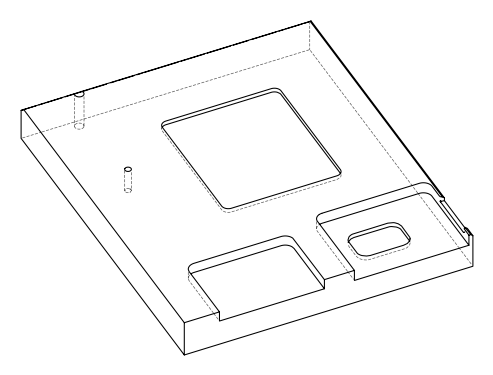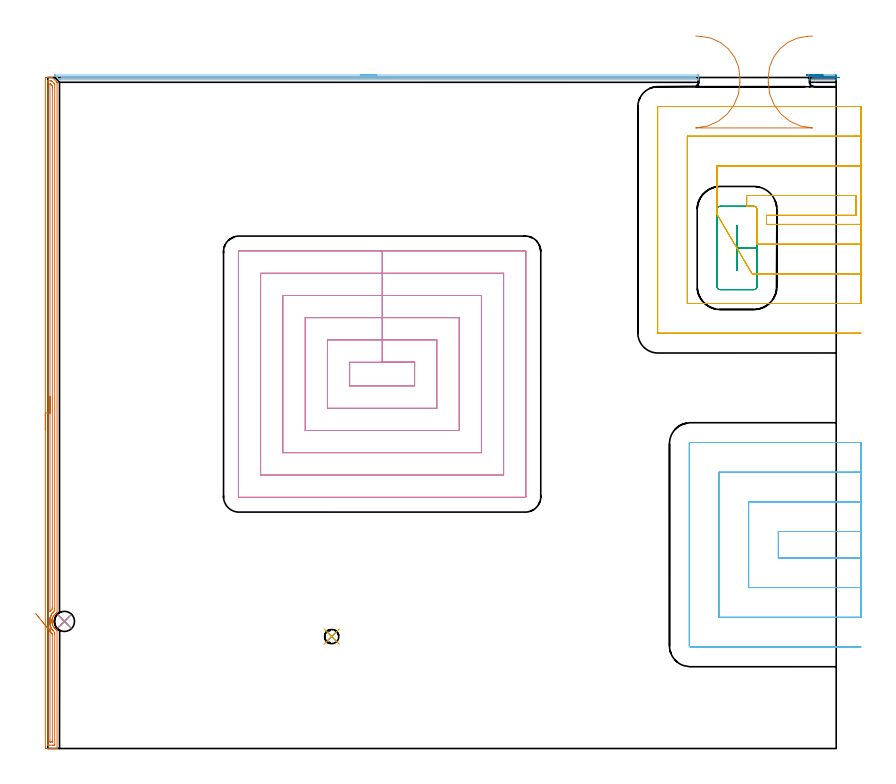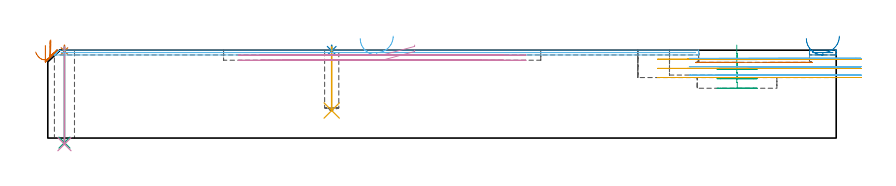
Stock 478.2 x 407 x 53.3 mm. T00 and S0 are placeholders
(PLAN: 13 operations, 8 tool changes, 48.3 min)
(1 SPOT_DRILL | STEP1HOLE | NXT0321_9005460120000 | 0.03 min | 2 mm3)
(2 SPOT_DRILL_1 | STEP1POCKET | NXT0321_9005460120000 | 0.03 min | 1 mm3)
(3 DRILL_THROUGH_HOLE_INTO_CENTER | STEP1HOLE | NXT0301_042 | 0.23 min | 2081 mm3)
(4 DRILL_TO_ENLARGE_THROUGH_HOLE | STEP1HOLE | NXT0301_093 | 0.24 min | 4119 mm3)
(5 DRILL_BLIND_HOLE_INTO_CENTER | STEP1POCKET | NXT0301_057 | 0.16 min | 2046 mm3)
(6 AREA_MILL | FG_CHAMFER_SURFACE | UGT0205_001 | 6.36 min | 1655 mm3)
(7 AREA_MILL_1 | FG_CHAMFER_SURFACE_1 | UGT0205_001 | 10.03 min | 10212 mm3)
(8 AREA_MILL_2 | FG_CHAMFER_SURFACE_2 | UGT0205_001 | 0.39 min | 75 mm3)
(9 MILL_RECTANGULAR_POCKET | POCKET_RECTANGULAR_STRAIGHT | UGT0201_106 | Follow Part, ap 6, ae 75% | 2.26 min | 79361 mm3)
(10 MILL_RECTANGULAR_POCKET_1 | POCKET_RECTANGULAR_STRAIGHT_1 | UGT0201_100 | Follow Part, ap 4.5, ae 75% | 9.53 min | 196040 mm3)
(11 MILL_SLOT | SLOT_PARTIAL_RECTANGULAR | UGT0201_106 | Follow Part, ap 6, ae 75% | 10.49 min | 264439 mm3)
(12 MILL_SLOT_1 | SLOT_PARTIAL_RECTANGULAR_1 | UGT0201_106 | Follow Part, ap 6, ae 75% | 8.06 min | 224922 mm3)
(13 MILL_RECTANGULAR_SLOT | SLOT_RECTANGULAR | UGT0201_020 | Follow Part, ap 12.5, ae 75% | 0.5 min | 2787 mm3)
(TOOL NXT0321_9005460120000 | NC Spot Drill, 142deg, 12mm, Carbide, Uncoated | D12 PA142 FL30 Z2)
(TOOL NXT0301_042 | Carbide Drill 7.1mm [860.1-0710-057A1-MM 2214] | D7.1 PA140 FL85 Z2)
(TOOL NXT0301_093 | Carbide Drill 12.2mm [860.1-1220-037A1-MM 2214] | D12.2 PA140 FL60 Z2)
(TOOL NXT0301_057 | Carbide Drill 8.6mm [860.1-0860-026A1-MM 2214] | D8.6 PA140 FL47 Z2)
(TOOL UGT0205_001 | Chamfer Mill 20 x 3 x 45 deg. | D20 FL50 Z2)
(TOOL UGT0201_106 | End Mill 24 mm | D24 FL25 Z2)
(TOOL UGT0201_100 | End Mill 18 mm | D18 FL22 Z2)
(TOOL UGT0201_020 | End mill 50 mm | D50 FL50 Z4)
(OP 1 SPOT_DRILL)
G17 G21 G94 G90
T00 M6
G54
G17 G0 G90 X10.1 Y77.1 S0 M3
G43 Z63.3 H0
G94 G81 G98 Z52.775 F250. R56.3
G80
M5
M2
(OP 2 SPOT_DRILL_1)
G17 G21 G94 G90
T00 M6
G54
G17 G0 G90 X172.2 Y67.9 S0 M3
G43 Z63.3 H0
G94 G81 G98 Z52.93 F250. R56.3
G80
M5
M2
(OP 3 DRILL_THROUGH_HOLE_INTO_CENTER)
G17 G21 G94 G90
T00 M6
G54
G17 G0 G90 X10.1 Y77.1 S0 M3
G43 Z63.3 H1
G94 G73 G98 Z-2.792 F250. Q7.012 R55.3
G80
M5
M2
(OP 4 DRILL_TO_ENLARGE_THROUGH_HOLE)
G17 G21 G94 G90
T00 M6
G54
G17 G0 G90 X10.1 Y77.1 S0 M3
G43 Z63.3 H1
G94 G73 G98 Z-3.72 F250. Q11.404 R55.3
G80
M5
M2
(OP 5 DRILL_BLIND_HOLE_INTO_CENTER)
G17 G21 G94 G90
T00 M6
G54
G17 G0 G90 X172.2 Y67.9 S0 M3
G43 Z63.3 H1
G94 G81 G98 Z16.7 F250. R55.3
G80
M5
M2
(OP 6 AREA_MILL)
G17 G21 G94 G90
T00 M6
G54
G17 G0 G90 X189.5 Y408.5 S1061 M3
G43 Z63.3 H0
Z60.4
G94 G1 X189.538 Z59.528 F250.
X189.652 Z58.664
X189.841 Z57.812
X190.103 Z56.98
X190.437 Z56.174
X190.84 Z55.4
X191.308 Z54.664
X191.84 Z53.972
X192.429 Z53.329
X193.072 Z52.74
X193.764 Z52.209
X194.5 Z51.74
X195.274 Z51.337
X196.08 Z51.003
X196.912 Z50.741
X197.763 Z50.552
X198.628 Z50.438
X199.5 Z50.4
X394.186
X394.352 Y408.498 Z50.402
X394.798 Y408.491 Z50.405
X394.8 Y408.272 Z50.625
Y407.939 Z50.957
Y407.383 Z51.513
Y407.05 Z51.845
Y406.383 Z52.516
Y406.02 Z52.879
X394.793 Y405.642 Z53.25
X394.79 Y405.603 Z53.288
X394.633 Y405.6 Z53.3
X7.493
X7.097 Y405.606 Z53.291
X6.994 Y405.705 Z53.192
X6.538 Y406.161 Z52.736
X6.478 Y406.221 Z52.678
X6.302 Y406.397 Z52.502
X6.241 Y406.457 Z52.439
X6.183 Y406.517 Z52.382
X6.005 Y406.695 Z52.204
X5.945 Y406.754 Z52.143
X5.888 Y406.812 Z52.087
X5.707 Y406.993 Z51.906
X5.648 Y407.05 Z51.847
X5.593 Y407.107 Z51.792
X5.409 Y407.29 Z51.609
X5.352 Y407.346 Z51.55
X5.297 Y407.402 Z51.497
X5.112 Y407.588 Z51.311
X5.056 Y407.643 Z51.254
X5.002 Y407.697 Z51.202
X4.814 Y407.886 Z51.013
X4.759 Y407.939 Z50.958
X4.604 Y408.096 Z50.804
X4.516 Y408.184 Z50.716
X4.315 Y408.384 Z50.514
X4.218 Y408.483 Z50.415
X4.217 Y408.494 Z50.404
X4.218 Y408.499 Z50.399
X4.438 Y408.5 Z50.4
X199.5
Y407.086 Z51.814
X391.471
X392.366 Y407.084 Z51.816
X392.4 Y407.081 Z51.819
X392.727 Y407.05 Z51.85
X392.432 Y407.018 Z51.882
X392.4 Y407.017 Z51.883
X391.543 Y407.014 Z51.886
X9.315
X8.419 Y407.017 Z51.883
X8.386 Y407.02 Z51.88
X8.15 Y407.05 Z51.85
X8.356 Y407.08 Z51.82
X8.386 Y407.082 Z51.818
X9.243 Y407.086 Z51.814
X199.5
X200.372 Z51.852
X201.236 Z51.966
X202.088 Z52.155
X202.92 Z52.417
X203.726 Z52.751
X204.5 Z53.154
X205.236 Z53.623
X205.928 Z54.154
X206.571 Z54.743
X207.16 Z55.386
X207.691 Z56.079
X208.16 Z56.814
X208.563 Z57.588
X208.897 Z58.394
X209.159 Z59.226
X209.348 Z60.078
X209.462 Z60.943
X209.5 Z61.814
G0 Z63.3
M5
M2
(OP 7 AREA_MILL_1)
G17 G21 G94 G90
T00 M6
G54
G17 G0 G90 X-1.5 Y193.5 S1061 M3
G43 Z63.3 H0
Z56.2
G94 G1 Y193.538 Z55.328 F250.
Y193.652 Z54.464
Y193.841 Z53.612
Y194.103 Z52.78
Y194.437 Z51.974
Y194.84 Z51.2
Y195.308 Z50.464
Y195.84 Z49.772
Y196.429 Z49.129
Y197.072 Z48.54
Y197.764 Z48.008
Y198.5 Z47.54
Y199.274 Z47.137
Y200.08 Z46.803
Y200.912 Z46.541
Y201.764 Z46.352
Y202.628 Z46.238
Y203.5 Z46.2
Y405.951
X-1.499 Y406.377 Z46.201
X-1.495 Y406.839 Z46.202
X-1.491 Y406.991 Z46.205
X-1.038 Y407. Z46.657
X-0.771 Z46.924
X-0.156 Z47.539
X0.378 Z48.075
X0.727 Z48.423
X1.261 Z48.956
X1.609 Z49.303
X2.41 Z50.108
X2.491 Z50.189
X2.69 Y406.999 Z50.388
X2.728 Y406.973 Z50.427
X5.579 Y404.121 Z53.279
X5.58 Y404.12 Z53.28
X5.595 Y404.096 Z53.289
X5.6 Y403.696 Z53.3
Y82.411
X5.546 Y82.377 Z53.245
X5.224 Y82.174 Z52.92
X5.138 Y82.114 Z52.832
X4.984 Y82.009 Z52.683
X4.922 Y81.962 Z52.622
X4.865 Y81.918 Z52.564
X4.697 Y81.769 Z52.393
X4.426 Y81.532 Z52.125
X4.267 Y81.372 Z51.967
X4.012 Y81.116 Z51.712
X3.988 Y81.088 Z51.688
X3.663 Y80.665 Z51.361
X3.371 Y80.223 Z51.069
X3.112 Y79.753 Z50.811
X2.932 Y79.329 Z50.631
X2.78 Y78.885 Z50.476
X2.764 Y78.825 Z50.459
X2.712 Y78.635 Z50.41
X2.692 Y78.561 Z50.39
X2.66 Y78.436 Z50.355
X2.651 Y78.378 Z50.342
X2.576 Y77.99 Z50.274
X2.546 Y77.735 Z50.243
X2.525 Y77.543 Z50.218
X2.522 Y77.484 Z50.213
X2.512 Y77.36 Z50.206
X2.51 Y77.32 Z50.203
X2.509 Y77.276 Z50.2
X2.503 Y77.096 Z50.197
X2.512 Y76.863 Z50.203
X2.517 Y76.771 Z50.211
X2.526 Y76.649 Z50.218
X2.534 Y76.59 Z50.224
X2.569 Y76.276 Z50.266
X2.578 Y76.202 Z50.275
X2.661 Y75.756 Z50.358
X2.785 Y75.296 Z50.483
X2.933 Y74.863 Z50.63
X3.018 Y74.65 Z50.717
X3.112 Y74.443 Z50.811
X3.375 Y73.969 Z51.074
X3.666 Y73.531 Z51.364
X3.989 Y73.112 Z51.688
X4.02 Y73.076 Z51.719
X4.08 Y73.015 Z51.779
X4.137 Y72.958 Z51.836
X4.256 Y72.841 Z51.951
X4.378 Y72.718 Z52.076
X4.43 Y72.664 Z52.129
X4.865 Y72.282 Z52.565
X4.995 Y72.183 Z52.694
X5.233 Y72.019 Z52.933
X5.266 Y71.998 Z52.966
X5.507 Y71.846 Z53.203
X5.595 Y71.787 Z53.287
X5.597 Y71.782 Z53.289
X5.6 Y71.675 Z53.3
Y0.176
X5.597 Y0.008 Z53.288
X5.592 Y0.007 Z53.283
X5.235 Y0. Z52.934
X4.952 Z52.652
X4.256 Z51.951
X3.025 Z50.722
X2.491 Z50.186
X1.876 Z49.571
X-1.038 Y0.001 Z46.659
X-1.268 Y0.004 Z46.429
X-1.491 Y0.01 Z46.206
X-1.495 Y0.16 Z46.203
X-1.499 Y0.623 Z46.201
X-1.5 Y1.092 Z46.2
Y203.5
X-0.086 Z47.614
X-0.085 Y404.518 Z47.615
X-0.084 Y404.589 Z47.616
X-0.077 Y404.99 Z47.623
X0.324 Y404.997 Z48.024
X1.609 Y405. Z49.309
X2.087 Y404.998 Z49.787
X2.187 Y404.994 Z49.887
X2.236 Y404.99 Z49.936
X2.322 Y404.917 Z50.022
X2.491 Y404.755 Z50.191
X2.66 Y404.589 Z50.36
X3.373 Y403.877 Z51.073
X3.555 Y403.696 Z51.255
X3.74 Y403.507 Z51.44
X4.125 Y403.113 Z51.825
X4.179 Y403.047 Z51.879
X4.181 Y403.026 Z51.881
X4.184 Y402.975 Z51.884
X4.185 Y402.873 Z51.885
X4.186 Y402.802 Z51.886
Y84.634
X4.184 Y83.813 Z51.884
X4.182 Y83.74 Z51.882
X4.179 Y83.694 Z51.879
X4.144 Y83.65 Z51.844
X4.059 Y83.57 Z51.759
X3.79 Y83.319 Z51.49
X3.373 Y82.925 Z51.073
X3.334 Y82.887 Z51.034
X3.295 Y82.846 Z50.995
X3.043 Y82.562 Z50.743
X2.924 Y82.408 Z50.624
X2.581 Y81.953 Z50.281
X2.544 Y81.899 Z50.244
X2.491 Y81.817 Z50.191
X2.206 Y81.348 Z49.906
X2.047 Y81.059 Z49.747
X1.9 Y80.765 Z49.6
X1.648 Y80.165 Z49.348
X1.641 Y80.149 Z49.341
X1.609 Y80.054 Z49.309
X1.426 Y79.457 Z49.126
X1.377 Y79.272 Z49.077
X1.304 Y78.98 Z49.004
X1.258 Y78.733 Z48.958
X1.195 Y78.378 Z48.895
X1.144 Y77.955 Z48.844
X1.104 Y77.484 Z48.804
X1.093 Y77.113 Z48.793
X1.112 Y76.59 Z48.812
X1.153 Y76.158 Z48.853
X1.215 Y75.697 Z48.915
X1.335 Y75.08 Z49.035
X1.41 Y74.803 Z49.11
X1.609 Y74.144 Z49.309
X1.68 Y73.933 Z49.38
X1.689 Y73.909 Z49.389
X1.746 Y73.77 Z49.446
X1.965 Y73.291 Z49.665
X2.114 Y73.015 Z49.814
X2.25 Y72.772 Z49.95
X2.491 Y72.384 Z50.191
X2.593 Y72.225 Z50.293
X2.619 Y72.187 Z50.319
X2.666 Y72.122 Z50.366
X2.977 Y71.723 Z50.677
X3.168 Y71.492 Z50.868
X4.179 Y70.412 Z51.879
X4.186 Y69.441 Z51.886
X4.185 Y2.482 Z51.885
X4.184 Y2.411 Z51.884
X4.177 Y2.01 Z51.877
X3.776 Y2.003 Z51.476
X3.373 Y2.001 Z51.073
X2.897 Y2. Z50.597
X1.132 Z48.832
X0.727 Y2.001 Z48.427
X0.247 Y2.003 Z47.947
X0.021 Y2.01 Z47.721
X-0.079 Y2.033 Z47.621
X-0.085 Y2.339 Z47.615
Y2.411
X-0.086 Y203.5 Z47.614
X1.328 Z49.028
X1.329 Y402.802 Z49.029
X1.331 Y402.944 Z49.031
X1.333 Y402.978 Z49.033
X1.334 Y402.988 Z49.034
X1.349 Y402.991 Z49.049
X1.416 Y402.998 Z49.116
X1.609 Y402.994 Z49.309
X1.801 Y402.988 Z49.501
X1.995 Y402.802 Z49.695
X2.491 Y402.309 Z50.191
X2.689 Y402.108 Z50.389
X2.738 Y402.055 Z50.438
X2.76 Y402.029 Z50.46
X2.764 Y402.001 Z50.464
X2.767 Y401.908 Z50.467
X2.77 Y401.625 Z50.47
X2.771 Y401.014 Z50.471
Y400.73
Y85.528
X2.77 Y85.245 Z50.47
X2.767 Y84.939 Z50.467
X2.764 Y84.791 Z50.464
X2.627 Y84.634 Z50.327
X2.491 Y84.489 Z50.191
X2.137 Y84.099 Z49.837
X1.857 Y83.74 Z49.557
X1.751 Y83.597 Z49.451
X1.609 Y83.399 Z49.309
X1.386 Y83.072 Z49.086
X1.364 Y83.04 Z49.064
X1.346 Y83.018 Z49.046
X1.337 Y83.008 Z49.037
X1.335 Y83.013 Z49.035
X1.33 Y83.063 Z49.03
X1.329 Y83.09 Z49.029
X1.328 Y203.5 Z49.028
Y204.372 Z49.066
Y205.237 Z49.18
Y206.088 Z49.369
Y206.92 Z49.631
Y207.726 Z49.965
Y208.5 Z50.368
Y209.236 Z50.837
Y209.928 Z51.368
Y210.571 Z51.957
Y211.16 Z52.601
Y211.692 Z53.293
Y212.16 Z54.028
Y212.563 Z54.802
Y212.897 Z55.608
Y213.159 Z56.44
Y213.348 Z57.292
Y213.462 Z58.157
Y213.5 Z59.028
G0 Z63.3
X-7.371 Y81.899
Z52.153
G1 X-7.057 Y81.513 Z51.437
X-6.705 Y81.081 Z50.766
X-6.317 Y80.604 Z50.146
X-5.897 Y80.088 Z49.583
X-5.448 Y79.535 Z49.079
X-4.972 Y78.95 Z48.64
X-4.474 Y78.338 Z48.268
X-3.958 Y77.703 Z47.966
X-3.427 Y77.05 Z47.736
X-2.885 Y76.384 Z47.581
X-2.337 Y75.71 Z47.501
X-1.787 Y75.033 Z47.497
X-1.238 Y74.359 Z47.57
X-0.696 Y73.692 Z47.717
X-0.163 Y73.037 Z47.94
X0.355 Y72.4 Z48.234
X0.855 Y71.786 Z48.6
X1.333 Y71.198 Z49.033
X1.343 Y71.186 Z49.043
X1.433 Y71.055 Z49.133
X1.609 Y70.799 Z49.309
X1.956 Y70.334 Z49.656
X2.195 Y70.037 Z49.895
X2.491 Y69.71 Z50.191
X2.733 Y69.441 Z50.433
X2.765 Y69.398 Z50.465
X2.767 Y69.364 Z50.467
X2.769 Y69.288 Z50.469
X2.771 Y69.136 Z50.471
Y68.831
Y4.198
X2.769 Y4.056 Z50.469
X2.767 Y4.022 Z50.467
X2.765 Y4.012 Z50.465
X2.751 Y4.009 Z50.451
X2.685 Y4.002 Z50.385
X2.491 Y4.001 Z50.191
X1.804 Y4. Z49.504
X1.609 Y4.001 Z49.309
X1.413 Y4.005 Z49.113
X1.358 Y4.009 Z49.058
X1.335 Y4.013 Z49.035
X1.333 Y4.029 Z49.033
X1.33 Y4.104 Z49.03
X1.329 Y4.198 Z49.029
X1.328 Y4.482 Z49.028
X1.329 Y71.092 Z49.029
X1.33 Y71.161 Z49.03
X1.332 Y71.198 Z49.032
X1.376 Y72.065 Z49.114
X1.419 Y72.922 Z49.271
X1.461 Y73.763 Z49.502
X1.502 Y74.579 Z49.806
X1.542 Y75.367 Z50.18
X1.579 Y76.118 Z50.621
X1.615 Y76.829 Z51.126
X1.648 Y77.493 Z51.691
X1.679 Y78.105 Z52.312
X1.707 Y78.66 Z52.984
X1.732 Y79.156 Z53.701
X1.753 Y79.586 Z54.46
X1.772 Y79.949 Z55.253
X1.786 Y80.242 Z56.074
X1.797 Y80.462 Z56.919
X1.805 Y80.608 Z57.779
X1.808 Y80.678 Z58.648
Y80.673 Z59.521
G0 Z63.3
M5
M2
(OP 8 AREA_MILL_2)
G17 G21 G94 G90
T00 M6
G54
G17 G0 G90 X460.1 Y408.5 S1061 M3
G43 Z63.3 H0
Z60.4
G94 G1 X460.138 Z59.528 F250.
X460.252 Z58.664
X460.441 Z57.812
X460.703 Z56.98
X461.037 Z56.174
X461.44 Z55.4
X461.908 Z54.664
X462.44 Z53.972
X463.029 Z53.329
X463.672 Z52.74
X464.364 Z52.209
X465.1 Z51.74
X465.874 Z51.337
X466.68 Z51.003
X467.512 Z50.741
X468.363 Z50.552
X469.228 Z50.438
X470.1 Z50.4
X477.931
X478.096 Y408.497 Z50.403
X478.199 Y408.491 Z50.406
X478.2 Y408.148 Z50.749
Y407.939 Z50.957
Y407.521 Z51.378
Y406.579 Z52.32
Y406.161 Z52.738
Y405.864 Z53.035
Y405.627 Z53.265
X478.191 Y405.603 Z53.289
X478.095 Y405.6 Z53.3
X462.104
X462.01 Y405.603 Z53.289
X462.006 Y405.626 Z53.267
X462. Y405.863 Z53.035
Y407.521 Z51.378
Y407.939 Z50.957
Y408.148 Z50.749
X462.001 Y408.491 Z50.406
X462.104 Y408.5 Z50.4
X470.1
Y407.086 Z51.814
X474.95
X475.841 Y407.083 Z51.817
X475.875 Y407.081 Z51.819
X476.142 Y407.05 Z51.85
X475.905 Y407.019 Z51.881
X475.875 Y407.017 Z51.883
X475.022 Y407.014 Z51.886
X465.25
X464.358 Y407.017 Z51.883
X464.325 Y407.019 Z51.881
X464.058 Y407.05 Z51.85
X464.295 Y407.081 Z51.819
X464.325 Y407.083 Z51.817
X465.178 Y407.086 Z51.814
X470.1
X470.972 Z51.852
X471.836 Z51.966
X472.688 Z52.155
X473.52 Z52.417
X474.326 Z52.751
X475.1 Z53.154
X475.836 Z53.623
X476.528 Z54.154
X477.171 Z54.743
X477.76 Z55.386
X478.292 Z56.079
X478.76 Z56.814
X479.163 Z57.588
X479.497 Z58.394
X479.759 Z59.226
X479.948 Z60.078
X480.062 Z60.943
X480.1 Z61.814
G0 Z63.3
M5
M2
(OP 9 MILL_RECTANGULAR_POCKET)
G17 G21 G94 G90
T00 M6
G54
G17 G0 G90 X417.9 Y309.54 S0 M3
G43 Z63.398 H0
Z56.397
G94 G1 Y290.3 Z51.242 F250.
X418.2 Z51.162
Y303.6 Z47.598
Y316.9 F500.
X417.9
Y290.3
X418.2
Y303.6
X430.2
Y326.9
G3 X428.2 Y328.9 R2.
G1 X407.9
G3 X405.9 Y326.9 R2.
G1 Y280.3
G3 X407.9 Y278.3 R2.
G1 X428.2
G3 X430.2 Y280.3 R2.
G1 Y303.6
Y304.6
G0 X417.9 Y309.54 Z50.598
G1 Y290.3 Z45.443 F250.
X418.2 Z45.362
Y303.6 Z41.799
Y316.9 F500.
X417.9
Y290.3
X418.2
Y303.6
X430.2
Y326.9
G3 X428.2 Y328.9 R2.
G1 X407.9
G3 X405.9 Y326.9 R2.
G1 Y280.3
G3 X407.9 Y278.3 R2.
G1 X428.2
G3 X430.2 Y280.3 R2.
G1 Y303.6
Y304.6
G0 X417.9 Y309.54 Z44.799
G1 Y290.3 Z39.643 F250.
X418.2 Z39.563
Y303.6 Z35.999
Y316.9 F500.
X417.9
Y290.3
X418.2
Y303.6
X430.2
Y326.9
G3 X428.2 Y328.9 R2.
G1 X407.9
G3 X405.9 Y326.9 R2.
G1 Y280.3
G3 X407.9 Y278.3 R2.
G1 X428.2
G3 X430.2 Y280.3 R2.
G1 Y303.6
Y304.6
G0 X417.9 Y309.54 Z38.999
G1 Y290.3 Z33.844 F250.
X418.2 Z33.764
Y303.6 Z30.2
Y316.9 F500.
X417.9
Y290.3
X418.2
Y303.6
X430.2
Y326.9
G3 X428.2 Y328.9 R2.
G1 X407.9
G3 X405.9 Y326.9 R2.
G1 Y280.3
G3 X407.9 Y278.3 R2.
G1 X428.2
G3 X430.2 Y280.3 R2.
G1 Y303.6
Y304.6
G0 Z63.398
M5
M2
(OP 10 MILL_RECTANGULAR_POCKET_1)
G17 G21 G94 G90
T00 M6
G54
G17 G0 G90 X222.5 Y231.239 S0 M3
G43 Z63.398 H0
Z56.397
G94 G1 Y234.3 Z55.577 F250.
X202.8 Z50.299
X183.1 F500.
Y219.9
X222.5
Y234.3
X202.8
Y247.8
X169.6
Y206.4
X236.
Y247.8
X202.8
Y261.3
X156.1
Y192.9
X249.5
Y261.3
X202.8
Y274.8
X142.6
Y179.4
X263.
Y274.8
X202.8
Y288.3
X129.1
Y165.9
X276.5
Y288.3
X202.8
Y301.8
X116.
G3 X115.6 Y301.4 R0.4
G1 Y152.8
G3 X116. Y152.4 R0.4
G1 X289.6
G3 X290. Y152.8 R0.4
G1 Y301.4
G3 X289.6 Y301.8 R0.4
G1 X202.8
X201.8
G0 X222.5 Y231.239 Z53.299
G1 Y234.3 Z52.479 F250.
X202.8 Z47.2
X183.1 F500.
Y219.9
X222.5
Y234.3
X202.8
Y247.8
X169.6
Y206.4
X236.
Y247.8
X202.8
Y261.3
X156.1
Y192.9
X249.5
Y261.3
X202.8
Y274.8
X142.6
Y179.4
X263.
Y274.8
X202.8
Y288.3
X129.1
Y165.9
X276.5
Y288.3
X202.8
Y301.8
X116.
G3 X115.6 Y301.4 R0.4
G1 Y152.8
G3 X116. Y152.4 R0.4
G1 X289.6
G3 X290. Y152.8 R0.4
G1 Y301.4
G3 X289.6 Y301.8 R0.4
G1 X202.8
X201.8
G0 Z63.398
M5
M2
(OP 11 MILL_SLOT)
G17 G21 G94 G90
T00 M6
G54
G17 G0 G90 X493.2 Y317.9 S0 M3
G43 Z63.398 H0
Z47.832
G94 G1 X490.2 F250.
X435.9 F500.
Y323.4
X490.2
Y335.4
X435.9
X423.9
Y328.901
X428.243 Y328.904
X428.543 Y328.861
X428.813 Y328.81
G2 X429.827 Y328.071 R2.144
G1 X430.11 Y327.514
X430.207 Y326.899
X430.2 Y305.9
X490.2
X493.2 F250.
Y353.4
X490.2
X405.9 F500.
Y326.973
Y323.973 F250.
X427.2 Y287.9 F500.
X430.2 F250.
X490.2 F500.
X493.2 F250.
Y371.4
X490.2
X387.9 F500.
Y269.9
X490.2
X493.2 F250.
Y389.4
X490.2
X370.1 F500.
G3 X369.9 Y389.2 R0.2
G1 Y252.1
G3 X370.1 Y251.9 R0.2
G1 X490.2
X493.2 F250.
G0 Y317.9 Z42.266
G1 X490.2
X435.9 F500.
Y323.4
X490.2
Y335.4
X435.9
X423.9
Y328.9
X428.243 Y328.904
X428.543 Y328.861
X428.813 Y328.81
X429.063 Y328.695
X429.267 Y328.59
X429.418 Y328.496
X429.441 Y328.475
X429.619 Y328.298
X429.794 Y328.118
X430.082 Y327.585
X430.11 Y327.514
X430.145 Y327.347
X430.194 Y327.038
X430.207 Y326.899
X430.2 Y305.9
X490.2
X493.2 F250.
Y353.4
X490.2
X405.9 F500.
Y326.973
Y323.973 F250.
X427.2 Y287.9 F500.
X430.2 F250.
X490.2 F500.
X493.2 F250.
Y371.4
X490.2
X387.9 F500.
Y269.9
X490.2
X493.2 F250.
Y389.4
X490.2
X370.1 F500.
G3 X369.9 Y389.2 R0.2
G1 Y252.1
G3 X370.1 Y251.9 R0.2
G1 X490.2
X493.2 F250.
G0 Y317.9 Z36.7
G1 X490.2
X435.9 F500.
Y323.4
X490.2
Y335.4
X435.9
X423.9
Y328.9
X428.243 Y328.904
X428.543 Y328.861
X428.813 Y328.81
X429.063 Y328.695
X429.267 Y328.59
X429.418 Y328.496
X429.441 Y328.475
X429.619 Y328.298
X429.794 Y328.118
X430.082 Y327.585
X430.11 Y327.514
X430.145 Y327.347
X430.194 Y327.038
X430.207 Y326.899
X430.2 Y305.9
X490.2
X493.2 F250.
Y353.4
X490.2
X405.9 F500.
Y326.973
Y323.973 F250.
X427.2 Y287.9 F500.
X430.2 F250.
X490.2 F500.
X493.2 F250.
Y371.4
X490.2
X387.9 F500.
Y269.9
X490.2
X493.2 F250.
Y389.4
X490.2
X370.1 F500.
G3 X369.9 Y389.2 R0.2
G1 Y252.1
G3 X370.1 Y251.9 R0.2
G1 X490.2
X493.2 F250.
G0 Z63.398
M5
M2
(OP 12 MILL_SLOT_1)
G17 G21 G94 G90
T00 M6
G54
G17 G0 G90 X493.2 Y131.6 S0 M3
G43 Z63.398 H0
Z48.332
G94 G1 X490.2 F250.
X443.1 F500.
Y115.6
X490.2
X493.2 F250.
Y149.6
X490.2
X425.1 F500.
Y97.6
X490.2
X493.2 F250.
Y167.6
X490.2
X407.1 F500.
Y79.6
X490.2
X493.2 F250.
Y185.6
X490.2
X389.8 F500.
G3 X389.1 Y184.9 R0.7
G1 Y62.3
G3 X389.8 Y61.6 R0.7
G1 X490.2
X493.2 F250.
G0 Y131.6 Z43.266
G1 X490.2
X443.1 F500.
Y115.6
X490.2
X493.2 F250.
Y149.6
X490.2
X425.1 F500.
Y97.6
X490.2
X493.2 F250.
Y167.6
X490.2
X407.1 F500.
Y79.6
X490.2
X493.2 F250.
Y185.6
X490.2
X389.8 F500.
G3 X389.1 Y184.9 R0.7
G1 Y62.3
G3 X389.8 Y61.6 R0.7
G1 X490.2
X493.2 F250.
G0 Y131.6 Z38.2
G1 X490.2
X443.1 F500.
Y115.6
X490.2
X493.2 F250.
Y149.6
X490.2
X425.1 F500.
Y97.6
X490.2
X493.2 F250.
Y167.6
X490.2
X407.1 F500.
Y79.6
X490.2
X493.2 F250.
Y185.6
X490.2
X389.8 F500.
G3 X389.1 Y184.9 R0.7
G1 Y62.3
G3 X389.8 Y61.6 R0.7
G1 X490.2
X493.2 F250.
G0 Z63.398
M5
M2
(OP 13 MILL_RECTANGULAR_SLOT)
G17 G21 G94 G90
T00 M6
G54
G17 G0 G90 X393.028 Y432.117 S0 M3
G43 Z63.398 H0
Z45.9
G94 G1 X396.024 Y431.97 F250.
G2 X419.8 Y407. R25. F500.
G1 Y403.9
G2 X393.042 Y376.41 R27.5
G1 X463.758
G2 X437. Y403.9 R27.5
G1 Y407.
G2 X460.776 Y431.97 R25.
G1 X463.772 Y432.117 F250.
G0 Z63.398
M5
M2
